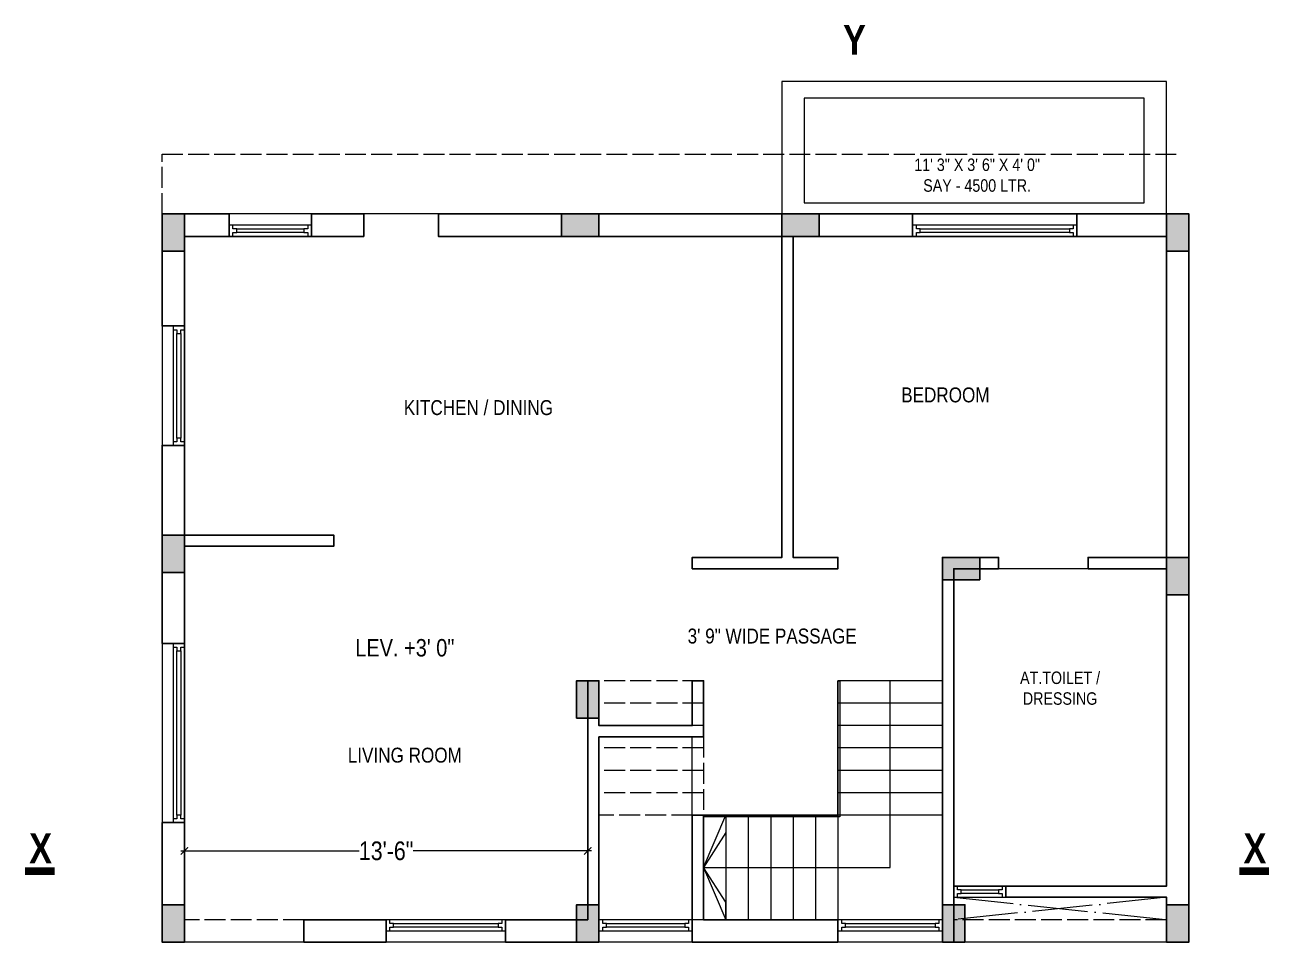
# Model space of a CAD drawing. Header units: millimetres. Extents: x 56222 to 120458, y -162468 to -121287.
# Drawn here: x 116984.5 to 117484.2, y -159338.4 to -158969.9 of the extents above; entities that cross this region are included whole.
import ezdxf

# ---------------------------------------------------------------- set-up
doc = ezdxf.new("R2010")
doc.units = ezdxf.units.MM
doc.header["$MEASUREMENT"] = 0
doc.header["$PDMODE"] = 35
doc.linetypes.add('ACAD_ISO02W100', pattern=[15, 12, -3])
doc.linetypes.add('ACAD_ISO04W100', pattern=[30, 24, -3, 0, -3])
doc.layers.get('Defpoints').update_dxf_attribs({"color": 220})
for name, color, linetype, lineweight in [('COLUMN', 1, 'Continuous', 30), ('FIRST FLOOR', 7, 'Continuous', 9), ('GROUND FLOOR', 7, 'Continuous', 9), ('GROUND FLOOR  ( PLINE )', 251, 'Continuous', 30), ('GROUND FLOOR ( DW_RAIL )', 7, 'Continuous', 9), ('GROUND FLOOR ( STAIR )', 45, 'Continuous', 9), ('SECOND FLOOR  ( PLINE )', 251, 'Continuous', 30), ('SECTION', 7, 'Continuous', 9)]:
    doc.layers.add(name, color=color, linetype=linetype, lineweight=lineweight)
doc.layers.add('GROUND FLOOR  ( Text )', color=251, linetype='Continuous')
doc.styles.add("Cn_BT_0'-0", font='swissc.ttf')
doc.styles.add('Cn_BT_7½', font='swissc.ttf', dxfattribs={"height": 7.5})
doc.dimstyles.new('Cn_BT_7½', dxfattribs={"dimtxt": 9, "dimasz": 3, "dimexe": 1.5, "dimexo": 0, "dimgap": 0.09, "dimtad": 0, "dimdec": 3, "dimzin": 3, "dimdsep": 46, "dimlunit": 4, "dimtxsty": 'Cn_BT_7½', "dimblk": 'ARCHTICK', "dimcen": 0.09, "dimdle": 1.5, "dimclrd": 251, "dimclre": 251, "dimclrt": 14, "dimadec": 0, "dimazin": 0, "dimtfac": 0.75, "dimtdec": 3, "dimtofl": 0, "dimtmove": 0, "dimatfit": 3, "dimfxl": 0, "dimtolj": 1, "dimtzin": 0, "dimlwd": 15, "dimlwe": 15, "dimarcsym": 0})

# ---------------------------------------------------------------- blocks, each defined once
blk = doc.blocks.new('_ArchTick')
at = {"color": 0, "linetype": 'ByBlock', "const_width": 0.15}
blk.add_lwpolyline([(-0.5, -0.5), (0.5, 0.5)], dxfattribs=at)
blk = doc.blocks.new('*D350')
at = {"layer": 'Defpoints', "color": 0, "transparency": 16777216}
for p in [(117210.54, -159301.73), (117048.54, -159311.36), (117210.54, -159311.36)]:
    blk.add_point(p, dxfattribs=at)
at = {"layer": 'SECOND FLOOR  ( PLINE )', "color": 251, "lineweight": 15, "transparency": 16777216}
for p, q in [((117047.04, -159301.73), (117118.68, -159301.73)), ((117048.54, -159311.36), (117048.54, -159300.23)), ((117212.04, -159301.73), (117140.4, -159301.73)), ((117210.54, -159311.36), (117210.54, -159300.23))]:
    blk.add_line(p, q, dxfattribs=at)
at = {"layer": 'SECOND FLOOR  ( PLINE )', "color": 251, "lineweight": 15, "transparency": 16777216, "xscale": 3, "yscale": 3, "zscale": 3, "rotation": 180}
blk.add_blockref('_ArchTick', (117048.54, -159301.73), dxfattribs=at)
at = {"layer": 'SECOND FLOOR  ( PLINE )', "color": 251, "lineweight": 15, "transparency": 16777216, "xscale": 3, "yscale": 3, "zscale": 3}
blk.add_blockref('_ArchTick', (117210.54, -159301.73), dxfattribs=at)
at = {"layer": 'SECOND FLOOR  ( PLINE )', "color": 14, "transparency": 16777216, "insert": (117129.54, -159301.73), "char_height": 7.5, "attachment_point": 5, "style": 'Cn_BT_7½'}
blk.add_mtext('\\A1;13\'-6"', dxfattribs=at)

msp = doc.modelspace()

# ---------------------------------------------------------------- hatches: boundary and pattern name
at = {"layer": 'COLUMN'}
h = msp.add_hatch(color=256, dxfattribs=at)
h.dxf.hatch_style = 1
h.paths.add_polyline_path([(117039.54433, -159060.85958), (117048.54433, -159060.85958), (117048.54433, -159045.85958), (117039.54433, -159045.85958)])
h = msp.add_hatch(color=256, dxfattribs=at)
h.dxf.hatch_style = 1
h.paths.add_polyline_path([(117215.04433, -159054.85958), (117215.04433, -159045.85958), (117200.04433, -159045.85958), (117200.04433, -159054.85958)])
h = msp.add_hatch(color=256, dxfattribs=at)
h.dxf.hatch_style = 1
h.paths.add_polyline_path([(117303.54433, -159054.85958), (117303.54433, -159045.85958), (117288.54433, -159045.85958), (117288.54433, -159054.85958)])
h = msp.add_hatch(color=256, dxfattribs=at)
h.dxf.hatch_style = 1
h.paths.add_polyline_path([(117443.04433, -159060.85958), (117452.04433, -159060.85958), (117452.04433, -159045.85958), (117443.04433, -159045.85958)])
h = msp.add_hatch(color=256, dxfattribs=at)
h.dxf.hatch_style = 1
h.paths.add_polyline_path([(117039.54433, -159189.85958), (117048.54433, -159189.85958), (117048.54433, -159174.85958), (117039.54433, -159174.85958)])
h = msp.add_hatch(color=256, dxfattribs=at)
h.dxf.hatch_style = 1
h.paths.add_polyline_path([(117368.04433, -159192.85958), (117368.04433, -159183.85958), (117353.04433, -159183.85958), (117353.04433, -159192.85958)])
h = msp.add_hatch(color=256, dxfattribs=at)
h.dxf.hatch_style = 1
h.paths.add_polyline_path([(117443.04433, -159198.85958), (117452.04433, -159198.85958), (117452.04433, -159183.85958), (117443.04433, -159183.85958)])
h = msp.add_hatch(color=256, dxfattribs=at)
h.dxf.hatch_style = 1
h.paths.add_polyline_path([(117206.04433, -159248.35958), (117215.04433, -159248.35958), (117215.04433, -159233.35958), (117206.04433, -159233.35958)])
h = msp.add_hatch(color=256, dxfattribs=at)
h.dxf.hatch_style = 1
h.paths.add_polyline_path([(117039.54433, -159338.35958), (117048.54433, -159338.35958), (117048.54433, -159323.35958), (117039.54433, -159323.35958)])
h = msp.add_hatch(color=256, dxfattribs=at)
h.dxf.hatch_style = 1
h.paths.add_polyline_path([(117206.04433, -159338.35958), (117215.04433, -159338.35958), (117215.04433, -159323.35958), (117206.04433, -159323.35958)])
h = msp.add_hatch(color=256, dxfattribs=at)
h.dxf.hatch_style = 1
h.paths.add_polyline_path([(117353.04433, -159338.35958), (117362.04433, -159338.35958), (117362.04433, -159323.35958), (117353.04433, -159323.35958)])
h = msp.add_hatch(color=256, dxfattribs=at)
h.dxf.hatch_style = 1
h.paths.add_polyline_path([(117443.04433, -159338.35958), (117452.04433, -159338.35958), (117452.04433, -159323.35958), (117443.04433, -159323.35958)])

# ---------------------------------------------------------------- linework, layer by layer
for points in [[(117039.54433, -159060.85958), (117048.54433, -159060.85958), (117048.54433, -159045.85958), (117039.54433, -159045.85958)], [(117215.04433, -159054.85958), (117215.04433, -159045.85958), (117200.04433, -159045.85958), (117200.04433, -159054.85958)], [(117303.54433, -159054.85958), (117303.54433, -159045.85958), (117288.54433, -159045.85958), (117288.54433, -159054.85958)], [(117443.04433, -159060.85958), (117452.04433, -159060.85958), (117452.04433, -159045.85958), (117443.04433, -159045.85958)], [(117039.54433, -159189.85958), (117048.54433, -159189.85958), (117048.54433, -159174.85958), (117039.54433, -159174.85958)], [(117368.04433, -159192.85958), (117368.04433, -159183.85958), (117353.04433, -159183.85958), (117353.04433, -159192.85958)], [(117443.04433, -159198.85958), (117452.04433, -159198.85958), (117452.04433, -159183.85958), (117443.04433, -159183.85958)], [(117206.04433, -159248.35958), (117215.04433, -159248.35958), (117215.04433, -159233.35958), (117206.04433, -159233.35958)], [(117039.54433, -159338.35958), (117048.54433, -159338.35958), (117048.54433, -159323.35958), (117039.54433, -159323.35958)], [(117206.04433, -159338.35958), (117215.04433, -159338.35958), (117215.04433, -159323.35958), (117206.04433, -159323.35958)], [(117353.04433, -159338.35958), (117362.04433, -159338.35958), (117362.04433, -159323.35958), (117353.04433, -159323.35958)], [(117443.04433, -159338.35958), (117452.04433, -159338.35958), (117452.04433, -159323.35958), (117443.04433, -159323.35958)]]:
    msp.add_lwpolyline(points, close=True, dxfattribs=at)
at = {"layer": 'FIRST FLOOR', "color": 1}
for points in [[(117443.04433, -158992.60958), (117288.54433, -158992.60958), (117288.54433, -159045.85958), (117443.04433, -159045.85958)], [(117434.04433, -158999.35958), (117297.54433, -158999.35958), (117297.54433, -159041.35958), (117434.04433, -159041.35958)]]:
    msp.add_lwpolyline(points, close=True, dxfattribs=at)
at = {"layer": 'GROUND FLOOR', "linetype": 'ACAD_ISO02W100', "ltscale": 0.7}
for p, q in [((117039.54433, -159045.85958), (117039.54433, -159021.85958)), ((117096.54433, -159329.35958), (117048.54433, -159329.35958)), ((117443.04433, -159329.35958), (117357.54433, -159329.35958))]:
    msp.add_line(p, q, dxfattribs=at)
at = {"layer": 'GROUND FLOOR'}
for p, q in [((117039.54433, -159045.85958), (117039.54433, -159338.35958)), ((117452.04433, -159045.85958), (117039.54433, -159045.85958)), ((117066.54433, -159045.85958), (117066.54433, -159054.85958)), ((117099.54433, -159045.85958), (117099.54433, -159054.85958)), ((117120.54433, -159045.85958), (117120.54433, -159054.85958)), ((117150.54433, -159045.85958), (117150.54433, -159054.85958)), ((117341.04433, -159045.85958), (117341.04433, -159054.85958)), ((117407.04433, -159045.85958), (117407.04433, -159054.85958)), ((117048.54433, -159054.85958), (117048.54433, -159174.85958)), ((117120.54433, -159054.85958), (117048.54433, -159054.85958)), ((117288.54433, -159054.85958), (117150.54433, -159054.85958)), ((117288.54433, -159054.85958), (117288.54433, -159183.85958)), ((117443.04433, -159054.85958), (117293.04433, -159054.85958)), ((117293.04433, -159054.85958), (117293.04433, -159183.85958)), ((117443.04433, -159054.85958), (117443.04433, -159183.85958)), ((117048.54433, -159090.85958), (117039.54433, -159090.85958)), ((117048.54433, -159138.85958), (117039.54433, -159138.85958)), ((117108.54433, -159174.85958), (117048.54433, -159174.85958)), ((117108.54433, -159174.85958), (117108.54433, -159179.35958)), ((117048.54433, -159179.35958), (117048.54433, -159338.35958)), ((117108.54433, -159179.35958), (117048.54433, -159179.35958)), ((117288.54433, -159183.85958), (117252.54433, -159183.85958)), ((117252.54433, -159188.35958), (117252.54433, -159183.85958)), ((117311.04433, -159188.35958), (117252.54433, -159188.35958)), ((117293.04433, -159183.85958), (117311.04433, -159183.85958)), ((117311.04433, -159183.85958), (117311.04433, -159188.35958)), ((117353.04433, -159183.85958), (117353.04433, -159338.35958)), ((117375.54433, -159183.85958), (117353.04433, -159183.85958)), ((117357.54433, -159188.35958), (117357.54433, -159338.35958)), ((117443.04433, -159188.35958), (117357.54433, -159188.35958)), ((117375.54433, -159183.85958), (117375.54433, -159188.35958)), ((117443.04433, -159183.85958), (117411.54433, -159183.85958)), ((117411.54433, -159183.85958), (117411.54433, -159188.35958)), ((117443.04433, -159188.35958), (117443.04433, -159315.85958)), ((117048.54433, -159218.35958), (117039.54433, -159218.35958)), ((117252.54433, -159251.35958), (117252.54433, -159233.35958)), ((117257.04433, -159255.85958), (117257.04433, -159233.35958)), ((117252.54433, -159338.35958), (117252.54433, -159255.85958)), ((117257.04433, -159329.35958), (117257.04433, -159287.35958)), ((117048.54433, -159290.35958), (117039.54433, -159290.35958)), ((117357.54433, -159315.85958), (117443.04433, -159315.85958)), ((117378.54433, -159315.85958), (117378.54433, -159320.35958)), ((117357.54433, -159320.35958), (117443.04433, -159320.35958)), ((117443.04433, -159320.35958), (117443.04433, -159338.35958)), ((117210.54433, -159329.35958), (117096.54433, -159329.35958)), ((117096.54433, -159329.35958), (117096.54433, -159338.35958)), ((117129.54433, -159338.35958), (117129.54433, -159329.35958)), ((117177.54433, -159338.35958), (117177.54433, -159329.35958)), ((117353.04433, -159329.35958), (117215.04433, -159329.35958)), ((117311.04433, -159329.35958), (117311.04433, -159338.35958)), ((117452.04433, -159338.35958), (117039.54433, -159338.35958))]:
    msp.add_line(p, q, dxfattribs=at)
at = {"layer": 'GROUND FLOOR', "color": 5}
msp.add_line((117257.04433, -159255.85958), (117215.04433, -159255.85958), dxfattribs=at)
at = {"layer": 'GROUND FLOOR', "color": 1, "linetype": 'ACAD_ISO04W100'}
for p, q in [((117357.54433, -159320.35958), (117443.04433, -159329.35958)), ((117443.04433, -159320.35958), (117357.54433, -159329.35958))]:
    msp.add_line(p, q, dxfattribs=at)
at = {"layer": 'GROUND FLOOR', "linetype": 'ACAD_ISO02W100', "ltscale": 0.7}
msp.add_lwpolyline([(117039.54433, -159021.85958), (117447.54433, -159021.85958)], dxfattribs=at)
at = {"layer": 'GROUND FLOOR'}
msp.add_lwpolyline([(117311.04433, -159233.35958), (117311.04433, -159287.35958), (117257.04433, -159287.35958)], dxfattribs=at)
at = {"layer": 'GROUND FLOOR  ( PLINE )'}
for points in [[(117066.54433, -159045.85958), (117039.54433, -159045.85958), (117039.54433, -159090.85958), (117048.54433, -159090.85958), (117048.54433, -159054.85958), (117066.54433, -159054.85958)], [(117120.54433, -159045.85958), (117099.54433, -159045.85958), (117099.54433, -159054.85958), (117120.54433, -159054.85958)], [(117150.54433, -159045.85958), (117341.04433, -159045.85958), (117341.04433, -159054.85958), (117293.04433, -159054.85958), (117293.04433, -159183.85958), (117311.04433, -159183.85958), (117311.04433, -159188.35958), (117252.54433, -159188.35958), (117252.54433, -159183.85958), (117288.54433, -159183.85958), (117288.54433, -159054.85958), (117150.54433, -159054.85958)], [(117452.04433, -159045.85958), (117407.04433, -159045.85958), (117407.04433, -159054.85958), (117443.04433, -159054.85958), (117443.04433, -159183.85958), (117411.54433, -159183.85958), (117411.54433, -159188.35958), (117443.04433, -159188.35958), (117443.04433, -159315.85958), (117378.54433, -159315.85958), (117378.54433, -159320.35958), (117443.04433, -159320.35958), (117443.04433, -159338.35958), (117452.04433, -159338.35958)], [(117048.54433, -159179.35958), (117108.54433, -159179.35958), (117108.54433, -159174.85958), (117048.54433, -159174.85958), (117048.54433, -159138.85958), (117039.54433, -159138.85958), (117039.54433, -159218.35958), (117048.54433, -159218.35958)], [(117353.04433, -159183.85958), (117375.54433, -159183.85958), (117375.54433, -159188.35958), (117357.54433, -159188.35958), (117357.54433, -159338.35958), (117353.04433, -159338.35958)], [(117215.04433, -159255.85958), (117257.04433, -159255.85958), (117257.04433, -159233.35958), (117252.54433, -159233.35958), (117252.54433, -159251.35958), (117215.04433, -159251.35958), (117215.04433, -159233.35958), (117210.54433, -159233.35958), (117210.54433, -159329.35958), (117177.54433, -159329.35958), (117177.54433, -159338.35958), (117215.04433, -159338.35958)], [(117311.04433, -159329.35958), (117257.04433, -159329.35958), (117257.04433, -159287.35958), (117252.54433, -159287.35958), (117252.54433, -159338.35958), (117311.04433, -159338.35958)], [(117048.54433, -159290.35958), (117039.54433, -159290.35958), (117039.54433, -159338.35958), (117048.54433, -159338.35958)], [(117129.54433, -159329.35958), (117096.54433, -159329.35958), (117096.54433, -159338.35958), (117129.54433, -159338.35958)]]:
    msp.add_lwpolyline(points, close=True, dxfattribs=at)
at = {"layer": 'GROUND FLOOR ( DW_RAIL )'}
for points in [[(117099.54433, -159050.35958), (117098.04433, -159050.35958), (117098.04433, -159051.85958), (117096.54433, -159051.85958), (117096.54433, -159053.35958), (117069.54433, -159053.35958), (117069.54433, -159051.85958), (117068.04433, -159051.85958), (117068.04433, -159050.35958), (117066.54433, -159050.35958), (117066.54433, -159054.85958), (117068.04433, -159054.85958), (117068.04433, -159053.35958), (117069.54433, -159053.35958), (117069.54433, -159051.85958), (117096.54433, -159051.85958), (117096.54433, -159053.35958), (117098.04433, -159053.35958), (117098.04433, -159054.85958), (117099.54433, -159054.85958), (117099.54433, -159050.35958), (117066.54433, -159050.35958), (117066.54433, -159054.85958), (117099.54433, -159054.85958)], [(117407.04433, -159050.35958), (117405.54433, -159050.35958), (117405.54433, -159051.85958), (117404.04433, -159051.85958), (117404.04433, -159053.35958), (117344.04433, -159053.35958), (117344.04433, -159051.85958), (117342.54433, -159051.85958), (117342.54433, -159050.35958), (117341.04433, -159050.35958), (117341.04433, -159054.85958), (117342.54433, -159054.85958), (117342.54433, -159053.35958), (117344.04433, -159053.35958), (117344.04433, -159051.85958), (117404.04433, -159051.85958), (117404.04433, -159053.35958), (117405.54433, -159053.35958), (117405.54433, -159054.85958), (117407.04433, -159054.85958), (117407.04433, -159050.35958), (117341.04433, -159050.35958), (117341.04433, -159054.85958), (117407.04433, -159054.85958)], [(117048.54433, -159138.85958), (117048.54433, -159137.35958), (117047.04433, -159137.35958), (117047.04433, -159135.85958), (117045.54433, -159135.85958), (117045.54433, -159093.85958), (117047.04433, -159093.85958), (117047.04433, -159092.35958), (117048.54433, -159092.35958), (117048.54433, -159090.85958), (117044.04433, -159090.85958), (117044.04433, -159092.35958), (117045.54433, -159092.35958), (117045.54433, -159093.85958), (117047.04433, -159093.85958), (117047.04433, -159135.85958), (117045.54433, -159135.85958), (117045.54433, -159137.35958), (117044.04433, -159137.35958), (117044.04433, -159138.85958), (117048.54433, -159138.85958), (117048.54433, -159090.85958), (117044.04433, -159090.85958), (117044.04433, -159138.85958)], [(117048.54433, -159290.35958), (117048.54433, -159288.85958), (117047.04433, -159288.85958), (117047.04433, -159287.35958), (117045.54433, -159287.35958), (117045.54433, -159221.35958), (117047.04433, -159221.35958), (117047.04433, -159219.85958), (117048.54433, -159219.85958), (117048.54433, -159218.35958), (117044.04433, -159218.35958), (117044.04433, -159219.85958), (117045.54433, -159219.85958), (117045.54433, -159221.35958), (117047.04433, -159221.35958), (117047.04433, -159287.35958), (117045.54433, -159287.35958), (117045.54433, -159288.85958), (117044.04433, -159288.85958), (117044.04433, -159290.35958), (117048.54433, -159290.35958), (117048.54433, -159218.35958), (117044.04433, -159218.35958), (117044.04433, -159290.35958)], [(117378.54433, -159315.85958), (117377.04433, -159315.85958), (117377.04433, -159317.35958), (117375.54433, -159317.35958), (117375.54433, -159318.85958), (117360.54433, -159318.85958), (117360.54433, -159317.35958), (117359.04433, -159317.35958), (117359.04433, -159315.85958), (117357.54433, -159315.85958), (117357.54433, -159320.35958), (117359.04433, -159320.35958), (117359.04433, -159318.85958), (117360.54433, -159318.85958), (117360.54433, -159317.35958), (117375.54433, -159317.35958), (117375.54433, -159318.85958), (117377.04433, -159318.85958), (117377.04433, -159320.35958), (117378.54433, -159320.35958), (117378.54433, -159315.85958), (117357.54433, -159315.85958), (117357.54433, -159320.35958), (117378.54433, -159320.35958)], [(117177.54433, -159329.35958), (117176.04433, -159329.35958), (117176.04433, -159330.85958), (117174.54433, -159330.85958), (117174.54433, -159332.35958), (117132.54433, -159332.35958), (117132.54433, -159330.85958), (117131.04433, -159330.85958), (117131.04433, -159329.35958), (117129.54433, -159329.35958), (117129.54433, -159333.85958), (117131.04433, -159333.85958), (117131.04433, -159332.35958), (117132.54433, -159332.35958), (117132.54433, -159330.85958), (117174.54433, -159330.85958), (117174.54433, -159332.35958), (117176.04433, -159332.35958), (117176.04433, -159333.85958), (117177.54433, -159333.85958), (117177.54433, -159329.35958), (117129.54433, -159329.35958), (117129.54433, -159333.85958), (117177.54433, -159333.85958)], [(117252.54433, -159329.35958), (117251.04433, -159329.35958), (117251.04433, -159330.85958), (117249.54433, -159330.85958), (117249.54433, -159332.35958), (117218.04433, -159332.35958), (117218.04433, -159330.85958), (117216.54433, -159330.85958), (117216.54433, -159329.35958), (117215.04433, -159329.35958), (117215.04433, -159333.85958), (117216.54433, -159333.85958), (117216.54433, -159332.35958), (117218.04433, -159332.35958), (117218.04433, -159330.85958), (117249.54433, -159330.85958), (117249.54433, -159332.35958), (117251.04433, -159332.35958), (117251.04433, -159333.85958), (117252.54433, -159333.85958), (117252.54433, -159329.35958), (117215.04433, -159329.35958), (117215.04433, -159333.85958), (117252.54433, -159333.85958)], [(117353.04433, -159329.35958), (117351.54433, -159329.35958), (117351.54433, -159330.85958), (117350.04433, -159330.85958), (117350.04433, -159332.35958), (117314.04433, -159332.35958), (117314.04433, -159330.85958), (117312.54433, -159330.85958), (117312.54433, -159329.35958), (117311.04433, -159329.35958), (117311.04433, -159333.85958), (117312.54433, -159333.85958), (117312.54433, -159332.35958), (117314.04433, -159332.35958), (117314.04433, -159330.85958), (117350.04433, -159330.85958), (117350.04433, -159332.35958), (117351.54433, -159332.35958), (117351.54433, -159333.85958), (117353.04433, -159333.85958), (117353.04433, -159329.35958), (117311.04433, -159329.35958), (117311.04433, -159333.85958), (117353.04433, -159333.85958)]]:
    msp.add_lwpolyline(points, close=True, dxfattribs=at)
at = {"layer": 'GROUND FLOOR ( STAIR )', "color": 5, "linetype": 'ACAD_ISO02W100', "ltscale": 0.7}
for p, q in [((117257.04433, -159233.35958), (117215.04433, -159233.35958)), ((117257.04433, -159242.35958), (117215.04433, -159242.35958)), ((117257.04433, -159251.35958), (117215.04433, -159251.35958)), ((117257.04433, -159255.85958), (117257.04433, -159287.35958)), ((117257.04433, -159260.35958), (117215.04433, -159260.35958)), ((117257.04433, -159269.35958), (117215.04433, -159269.35958)), ((117257.04433, -159278.35958), (117215.04433, -159278.35958)), ((117252.54433, -159287.35958), (117215.04433, -159287.35958))]:
    msp.add_line(p, q, dxfattribs=at)
at = {"layer": 'GROUND FLOOR ( STAIR )'}
for p, q in [((117353.04433, -159233.35958), (117311.04433, -159233.35958)), ((117311.04433, -159233.35958), (117311.04433, -159329.35958)), ((117353.04433, -159242.35958), (117311.04433, -159242.35958)), ((117353.04433, -159251.35958), (117311.04433, -159251.35958)), ((117353.04433, -159260.35958), (117311.04433, -159260.35958)), ((117353.04433, -159269.35958), (117311.04433, -159269.35958)), ((117353.04433, -159278.35958), (117311.04433, -159278.35958)), ((117353.04433, -159287.35958), (117257.04433, -159287.35958)), ((117266.04433, -159287.35958), (117266.04433, -159329.35958)), ((117275.04433, -159287.35958), (117275.04433, -159329.35958)), ((117284.04433, -159287.35958), (117284.04433, -159329.35958)), ((117293.04433, -159287.35958), (117293.04433, -159329.35958)), ((117302.04433, -159287.35958), (117302.04433, -159329.35958))]:
    msp.add_line(p, q, dxfattribs=at)
msp.add_lwpolyline([(117257.04433, -159308.35958), (117266.04433, -159287.35958), (117266.04433, -159294.35958), (117257.04433, -159308.35958), (117266.04433, -159329.35958), (117266.04433, -159322.35958), (117257.04433, -159308.35958), (117332.04433, -159308.35958), (117332.04433, -159233.35958)], dxfattribs=at)
msp.add_lwpolyline([(117257.04433, -159287.35958), (117311.04433, -159287.35958), (117311.04433, -159233.35958), (117311.74433, -159233.35958), (117311.74433, -159288.05958), (117257.04433, -159288.05958)], close=True, dxfattribs=at)
at = {"layer": 'SECTION', "color": 5}
msp.add_lwpolyline([(116990.45133, -159308.35958, 12, 12, 0), (116990.45133, -159311.35958, 0, 0, 0), (117478.24309, -159311.35958, 12, 12, 0), (117478.24309, -159308.35958, 12, 12, 0)], format="xyseb", dxfattribs=at)

# ---------------------------------------------------------------- texts
at = {"layer": 'GROUND FLOOR  ( Text )', "color": 1, "attachment_point": 5, "style": "Cn_BT_0'-0"}
for s, insert, char_height in [('11\' 3" X 3\' 6" X 4\' 0"\\PSAY - 4500 LTR. ', (117366.95424, -159030.29975), 5), ('LEV. +3\' 0"', (117137.06912, -159220.17061), 7)]:
    msp.add_mtext(s, dxfattribs=dict(at, insert=insert, char_height=char_height))
at = {"layer": 'GROUND FLOOR  ( Text )', "attachment_point": 5, "style": "Cn_BT_0'-0"}
for s, insert, char_height in [('BEDROOM', (117354.20482, -159118.59112), 6), ('KITCHEN / DINING', (117166.62599, -159123.68746), 6), ('3\' 9" WIDE PASSAGE', (117284.63397, -159215.45849), 6), ('AT.TOILET /\\PDRESSING', (117400.2816, -159236.38106), 5), ('LIVING ROOM', (117137.06912, -159263.3018), 6)]:
    msp.add_mtext(s, dxfattribs=dict(at, insert=insert, char_height=char_height))
at = {"layer": 'SECTION', "color": 5, "char_height": 12, "attachment_point": 7, "line_spacing_factor": 1.157143, "style": "Cn_BT_0'-0"}
for s, insert in [('{\\fSwis721 Cn BT|b1|i0|c0|p34;Y}', (117313.10738, -158981.91224)), ('{\\fSwis721 Cn BT|b1|i0|c0|p34;X}', (116986.17498, -159306.72093)), ('{\\fSwis721 Cn BT|b1|i0|c0|p34;X}', (117473.96674, -159306.72093))]:
    msp.add_mtext(s, dxfattribs=dict(at, insert=insert))

# ---------------------------------------------------------------- dimensions: what is measured, and where the dimension line sits
at = {"layer": 'SECOND FLOOR  ( PLINE )'}
dim = msp.add_linear_dim(base=(117210.54433, -159301.72637), p1=(117048.54433, -159311.35958), p2=(117210.54433, -159311.35958), dimstyle='Cn_BT_7½', dxfattribs=at)
dim.commit()
dim.dimension.update_dxf_attribs({"geometry": '*D350', "text_midpoint": (117129.54433, -159301.72637)})

doc.saveas('drawing.dxf')
